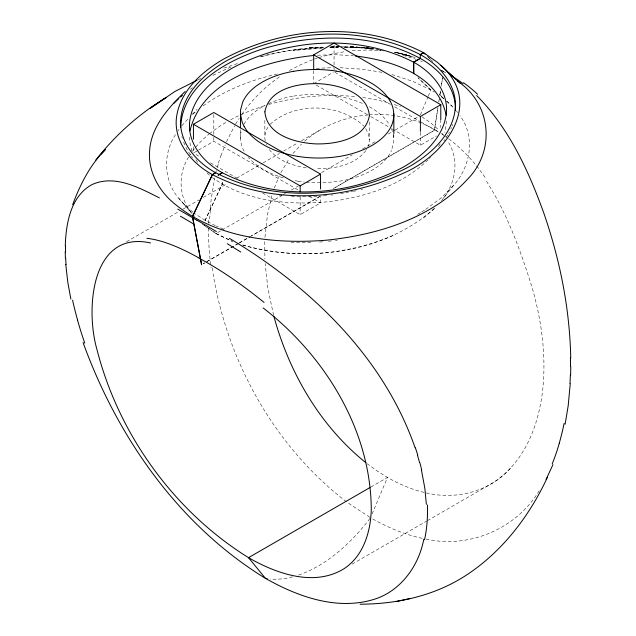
<?xml version="1.0" encoding="UTF-8"?>
<svg xmlns="http://www.w3.org/2000/svg" width="636" height="636" viewBox="0 0 636 636"><rect width="100%" height="100%" fill="white"/><g stroke="black" fill="none" stroke-linecap="round" stroke-linejoin="round"><path stroke-width="0.48" stroke-dasharray="3.18 2.39" d="M446.512 120.983L444.858 132.574M265.204 140.898C264.067 135.611 265.721 130.022 268.949 125.769M369.413 122.025L369.405 140.484L368.149 146.312M264.775 241.6L264.886 259.138M209.642 219.015L211.112 199.696L214.626 178.462M244.073 151.161C240.662 144.968 239.454 137.559 241.346 130.69M393.843 134.546L393.692 142.496L391.482 150.462M264.966 237.308L267.486 214.531L271.97 195.26M437.894 107.818L434.388 130.277L333.383 188.59L434.436 130.3L437.918 107.834M439.261 99.025L438.808 101.959L439.277 99.041M439.866 95.122L440.629 90.24L439.889 95.13M217.353 167.411L218.553 163.253M220.93 155.907L225.16 144.857M452.101 126.008L452.649 124.489M274.331 188.002L279.252 176.005M420.396 114.846L427.885 97.101M428.259 96.211L430.882 90.002L418.011 77.743L430.882 90.002L434.293 92.061M372.076 514.047L387.483 477.437L377.259 471.045L367.187 463.755M450.852 129.036L451.496 127.526M226.472 141.78L234.541 125.904M215.421 225.669L205.118 220.342L222.282 184.114L222.338 181.3L222.282 184.114L205.118 220.342L206.326 221.813M280.834 172.746L288.911 159.064M448.618 133.52L449.406 132.034M188.606 157.132C177.69 174.145 178.684 197.605 191.786 213.187L178.358 197.828C163.365 180.075 162.864 153.181 175.814 134.18M440.192 143.887L437.711 148.013M447.776 134.999L443.976 140.818M366.36 149.85L366.71 149.269M235.519 124.203L239.128 118.431M189.488 155.661L190.418 154.206M539.233 490.714C516.337 528.858 469.002 548.995 425.651 539.002M241.823 114.424C252.087 99.629 265.021 86.687 279.904 76.551M177.913 130.968L179.042 129.386M443.634 197.931C455.94 182.238 459.287 159.095 448.173 141.852M365.859 150.613C354.244 165.606 333.479 169.081 315.575 168.683M192.406 151.328L194.568 148.482M441.511 200.666L453.349 185.64C470.529 167.037 475.823 136.772 459.963 115.68M181.856 125.721L189.218 117.62M292.997 153.53L301.512 144.118M195.713 147.083L202.057 140.246L208.87 134.164M453.349 185.64L441.591 197.565L425.182 209.745M270.141 124.282C295.048 101.529 339.6 103.127 363.879 126.111M427.44 520.653L490.873 484.028C527.093 462.324 541.562 418.456 543.605 378.348C545.259 347.765 540.56 317.094 532.165 287.734C520.455 250.258 506.956 212.678 485.411 179.606M429.292 158.579L430.485 157.291M192.318 114.313L197.088 109.312M428.068 159.851C401.181 185.982 363.474 197.693 326.968 201.858C287.814 205.508 245.122 201.167 212.4 177.547M510.605 468.064C489.696 491.874 455.487 500.301 425.309 492.693M192.835 114.202L195.57 111.809M304.588 141.24C322.15 125.761 345.054 116.873 368.276 114.917M423.465 218.005L435.334 207.662C384.128 253.979 306.377 263.36 241.616 244.717C291.042 259.75 345.753 255.608 393.151 235.503M209.387 133.743L217.631 127.621L226.726 121.913M190.323 89.271L192.398 87.776M203.186 105.814C225.621 89.604 252.007 79.603 278.886 73.649M424.514 210.166L421.119 212.257M420.42 212.663L416.914 214.682M194.274 152.553L197.677 150.589M198.527 150.096L213.815 141.272L298.348 190.069M313.675 83.618L333.208 72.337M126.461 241.799L179.408 211.232M182.826 209.252L199.052 199.887M203.329 197.422L227.243 183.613M236.632 178.191L262.255 163.396M263.113 162.903L279.339 153.538M283.608 151.066L297.274 143.179M301.544 140.715L321.188 129.37M217.687 232.553L221.121 230.566M221.98 230.073L281.994 195.427M282.845 194.934L285.421 193.447M291.423 189.981L298.284 186.022M321.426 172.658L352.296 154.834M362.584 148.896L376.297 140.977M388.302 134.045L394.304 130.579M395.163 130.086L418.313 116.722M239.231 242.952L250.353 236.528M319.693 196.5L251.212 236.035L319.733 196.524M239.271 242.976L250.401 236.552M262.589 192.97L300.16 214.658L320.544 202.892L320.544 195.944M392.221 128.973L420.404 145.239L436.542 135.921M370.899 487.017L387.483 477.437C399.042 484.091 411.444 489.418 424.45 492.487M352.169 564.108L426.589 521.138M289.467 70.54L301.202 64.451L312.626 59.736M230.59 119.759L238.675 115.672M212.893 75.342L230.908 66.971M198.035 79.778L200.698 78.49M240.766 114.695L251.641 110.147L264.719 105.648M223.785 68.108L238.46 63.234M314.415 59.076L317.133 58.154M318.946 57.542L332.906 53.782L345.364 51.564M259.925 56.644C280.42 51.548 301.551 48.002 322.69 47.159C301.281 48.201 279.975 51.532 259.321 57.264M268.702 104.471C296.877 96.465 326.57 93.77 355.723 96.656M360.994 189.568L362.631 189.138M353.513 191.333L356.025 190.768M350.985 191.865L352.67 191.508M345.881 192.867L348.441 192.382M340.713 193.749L343.305 193.32M293.713 96.1C307.713 93.754 322.07 93.715 336.094 95.893A78.951 45.577 0 0 1 363.299 103.795M335.339 240.456L337.271 240.201M331.118 195.093L332.874 194.878M328.542 241.259L331.459 240.941M326.705 195.578L322.269 195.983M321.752 47.907L293.085 50.387L322.396 48.018M330.219 47.382L339.99 46.595M352.185 50.745L366.988 50.005L381.107 50.602M322.667 241.807L317.746 242.157M317.444 55.181L336.722 54.736L353.417 55.753M316.315 68.298L333.113 67.654M369.19 114.838L372.863 114.631A181.586 138.616 86.7 0 1 434.619 129.529M340.037 46.563L329.663 47.215L338.543 47.175M316.919 196.365L290.024 196.429M323.501 47.247L307.975 47.891L323.78 47.668M330.291 46.961L339.998 46.555M310.837 242.507L291.034 242.475M330.951 46.881L337.557 46.833M329.71 47.581L338.598 47.454M344.529 47.366L357.368 47.183L369.548 48.113M344.489 47.175L357.368 47.183L340.968 46.515M342.518 46.881L358.974 47.716L377.585 49.886M340.045 67.702L363.633 69.316L383.627 72.599M370.478 48.185L349.228 46.587L369.516 48.098M372.64 48.59L353.06 47.088L373.364 48.741M306.139 182.238L326.037 182.675L340.562 181.037A74.563 43.049 0 0 0 391.498 150.462M279.355 195.57L282.01 195.84M369.532 48.209L361.828 47.358L373.578 48.845M370.494 48.312L373.38 48.63M298.173 181.244L304.286 182.047M362.743 97.483L377.315 100.003L389.645 103.096M306.226 167.825C292.425 165.654 277.725 160.677 268.941 149.174M378.388 50.005L380.773 50.403M377.084 49.282L378.976 49.592M381.568 50.53L383.937 50.952M406.873 55.26L394.781 52.192L403.614 54.243M396.848 52.812L406.666 55.109M394.781 52.136L410.618 56.254M395.226 52.216L397.58 52.74M422.209 538.318C403.979 534.415 386.632 527.013 370.534 517.704M394.702 52.152L400.012 53.352L398.812 53.074M401.213 53.639L397.095 52.653L404.806 54.561M391.887 74.547L412.637 81.265L430.882 90.002M403.232 54.155L405.824 54.847L405.219 54.688M404.432 54.465L406.428 55.014M405.633 54.791L408.829 55.706M403.168 55.292L416.278 59.379M408.026 55.467L410.411 56.183M409.592 55.936L410.188 56.119M409.815 56L411.158 56.413M410.792 56.302L411.762 56.604M394.4 104.55L400.545 106.689M420.483 60.905L422.32 61.613M223.371 229.079L216.192 226.026M215.978 233.539L232.474 241.434L215.978 233.539L202.296 224.015L215.978 233.539L214.165 231.337M441.169 70.358L445.82 73.045M334.91 72.337L390.409 104.384M394.678 106.848L420.293 121.635M421.151 122.128L438.228 131.986M316.235 85.097L370.025 116.15M370.875 116.642L388.811 127.001M309.446 196.476L320.544 202.892M195.991 154.516L200.261 156.981M210.508 162.896L237.824 178.676M369.802 517.275L347.2 502.368M205.118 220.342L195.276 213.958M421.891 116.833L430.564 122.732L439.389 130.531M441.336 96.847L443.721 98.667M346.477 501.828C274.895 446.838 227.744 362.44 213.068 273.83M192.875 212.138L185.187 205.46L178.358 197.828M446.575 101.013L453.738 107.882M209.459 175.186L206.7 172.746M439.516 94.541L443.849 98.54L439.603 94.661M446.663 101.164L452.307 106.371M428.553 57.439L431.407 60.158M427.169 56.111L432.862 61.533M183.701 203.965L192.096 213.569M192.748 214.308L194.68 216.518M441.917 133.274L444.23 136.08M456.41 110.958L457.658 112.516M191.436 156.114L192.565 157.529M190.363 154.683L186.642 148.848L183.255 141.319M197.653 162.339L195.912 159.604M365.764 128.599L368.562 134.315L369.413 139.88M391.363 128.512L392.627 131.883M266.15 144.094L266.405 144.722M191.945 151.185L190.077 143.998L189.504 136.732M181.888 136.724L182.286 138.258M273.591 315.265L267.931 288.561L265.125 263.606M212.209 267.955L212.623 270.888M393.342 134.403L393.843 138.513M440.788 119.576L440.788 127.518M420.404 132.344L420.404 145.239M334.059 45.061L334.059 66.883M334.059 67.877L334.059 69.865M313.675 70.723L313.675 82.624M300.16 196.802L300.16 214.658M264.854 120.395L264.854 137.265M240.424 129.696L240.424 138.624M213.815 114.488L213.815 136.311M213.815 137.304L213.815 141.272M193.431 147.091L193.431 153.037M369.349 106.792A78.951 45.577 0 0 1 389.765 125.276M243.978 124.243A74.563 43.049 0 0 1 264.926 105.441M268.336 103.763A74.563 43.049 0 0 1 293.697 96.076M298.181 181.236A78.951 45.577 0 0 1 293.768 180.441M283.338 177.889A78.951 45.577 0 0 1 248.453 157.402M434.674 129.545A181.586 138.6 86.7 0 1 438.101 131.573M441.487 133.719A181.586 138.6 86.7 0 1 443.165 134.832M445.391 136.366A181.586 138.6 86.7 0 1 446.496 137.153M448.682 138.759A181.586 138.6 86.7 0 1 486.039 178.891M443.546 71.637A187.525 152.266 -68.8 0 1 445.804 72.782M441.424 70.206A187.525 152.735 -68.9 0 1 443.578 71.582M406.635 55.237A197.295 160.463 -71.4 0 1 415.554 57.741M218.402 163.158A261.348 193.773 59.2 0 1 220.779 155.812M215.66 173.223A231.735 170.353 60.3 0 1 216.304 170.679M208.457 228.093A276.93 198.424 62.6 0 0 208.751 241.497A249.384 176.673 63.2 0 0 211.088 267.796M208.497 223.355A276.93 198.424 62.6 0 1 208.616 218.641M369.953 518.475A135.452 78.204 -60 0 1 297.99 575.27M292.584 576.868A135.452 78.204 -60 0 1 270.197 578.999M442.608 77.544L441.241 86.329L442.616 77.544M238.373 243.445L203.281 263.709L238.413 243.469M404.202 54.41L401.841 53.782L409.544 55.944L404.202 54.41"/><path stroke-width="0.95" d="M570.778 366.606L570.619 375.248M455.336 110.592C456.449 87.728 439.071 68.871 420.261 58.409L413.662 62.217C357.702 33.255 287.138 38.629 232.418 68.02C213.012 79.301 193.726 96.235 189.949 119.512C186.292 142.345 203.393 162.419 222.282 172.714C278.282 201.715 348.925 196.333 403.677 166.894C423.059 155.605 442.338 138.664 446.075 115.394C449.7 92.546 432.567 72.496 413.662 62.217L420.317 58.44L420.261 54.601L423.56 52.693L437.727 62.543L455.479 78.944M65.269 245.782C66.009 223.554 70.556 196.349 91.95 184.623C114.671 174.2 139.173 187.707 159.358 197.891M240.424 127.709L240.575 109.845L242.785 101.879A74.563 43.049 0 0 1 293.697 71.28M390.202 101.18C394.384 108.597 395.043 117.867 391.482 125.658M570.23 383.77L568.179 405.84L565.126 424.252M189.949 130.921C202.463 78.784 267.462 60.253 314.105 55.427M423.791 539.233C418.695 566.398 400.044 592.013 372.68 599.756C335.983 610.433 297.37 596.465 265.466 578.363C178.78 525.257 117.31 437.059 83.062 342.518M72.647 204.752C80.128 184.535 90.153 164.716 105.584 149.341M552.938 464.67L547.413 476.579M212.384 174.622C191.539 163.261 172.674 141.113 176.705 115.919C180.87 90.233 202.153 71.55 223.562 59.092C283.958 26.648 361.86 20.726 423.616 52.724L420.317 54.632C360.493 23.627 285.023 29.367 226.511 60.802C205.77 72.862 185.156 90.964 181.125 115.847C177.213 140.254 195.491 161.711 215.684 172.714L212.384 174.622L192.477 216.622L201.564 264.695M420.261 54.601C440.47 65.588 458.787 87.021 454.907 111.435C450.908 136.319 430.31 154.429 409.584 166.489C351.072 197.955 275.595 203.703 215.739 172.746L212.44 174.654L192.477 216.622L201.612 264.719M547.644 476.849C529.486 516.233 501.915 552.183 465.218 575.882C434.086 595.884 396.777 604.136 360.095 604.2M546.014 479.266L547.071 477.262M95.845 159.978C115.331 135.245 138.958 113.757 166.076 97.602L150.017 108.398L175.067 91.369L197.144 80.208M101.299 154.063L104.996 149.993M457.149 80.812C491.342 103.565 496.128 150.748 467.039 179.742C431.264 218.506 377.538 234.835 326.459 240.201C272.55 244.439 212.026 237.761 170.313 200.07C157.028 187.437 147.973 169.303 149.619 150.66C151.249 126.477 168.659 107.476 185.156 91.473M173.692 103.493L178.819 98.588M180.624 96.99L182.476 95.408M193.431 139.149L193.431 124.274L213.815 112.5L320.544 174.121L320.544 189.003M313.675 69.729L313.675 54.847L334.059 43.081L440.788 104.701L440.788 119.576M218.156 175.099L222.282 172.714L218.212 175.131M193.431 124.274L300.16 185.895L320.544 174.121M313.675 54.847L420.404 116.468L440.788 104.701M370.112 487.47L248.517 557.669C174.026 511.352 118.55 434.301 96.918 349.363C85.359 309.414 91.067 229.898 150.589 242.96M395.982 601.608L410.363 598.436M293.713 71.296C307.713 68.958 322.07 68.911 336.094 71.097M355.071 55.928C390.997 60.126 437.91 74.77 446.154 115.172M298.173 156.44C312.197 158.626 326.562 158.579 340.562 156.241A74.563 43.049 0 0 0 391.498 125.666M420.317 58.44C372.481 32.714 314.049 33.517 263.026 48.797C226.941 60.531 182.333 84.532 180.656 127.423M212.44 174.654C270.785 205.166 343.504 200.65 402.31 173.636C444.23 156.464 484.783 103.724 440.78 65.238M229.334 238.293C310.424 286.693 383.54 356.82 415.07 447.736M365.859 462.706C319.972 425.889 289.157 372.513 273.83 316.187M263.137 307.935C324.877 355.619 370.836 430.008 371.273 509.46C370.693 531.617 363.538 555.92 344.092 568.679C314.081 587.195 276.485 573.704 248.517 557.669L265.466 578.363A135.452 78.204 -60 0 0 267.223 578.649M449.04 72.973L460.353 83.396M423.56 52.693L424.991 54.052M476.642 95.511C509.086 128.138 528.715 170.997 544.05 213.783C559.998 260.116 569.761 308.802 570.731 357.869M244.073 126.357L242.125 122.136L240.424 113.82M417.447 455.138L419.553 462.467M421.374 469.71L424.888 488.567L426.358 504.372M70.874 299.127L67.821 282.416L65.77 264.409M65.381 257.985L65.222 251.776M420.404 116.468L420.404 131.35M393.843 113.717L393.843 133.552M300.16 185.895L300.16 191.841M336.086 71.105A78.951 45.577 0 0 1 390.17 101.188M298.181 156.432A78.951 45.577 0 0 1 244.097 126.357M198.265 257.763A181.586 58.91 43.2 0 1 264.067 302.418M146.876 238.333A181.586 56.58 44.3 0 1 198.035 257.453M450.98 75.636A187.525 152.266 -68.8 0 1 463.024 83.602M463.525 82.72A197.295 159.572 -71.3 0 1 477.541 94.231M570.413 357.726A261.348 145.231 75.2 0 1 570.468 366.455M570.349 375.105A231.735 131.565 74.7 0 1 569.975 383.611M564.1 423.385A276.93 164.144 73.1 0 1 559.275 443.157M559.306 443.213A249.384 149.77 72.4 0 1 552.223 463.851M177.786 209.141A187.525 13.459 33.1 0 1 196.683 220.151M196.937 220.199A187.525 13.936 32.9 0 1 216.383 231.52M180.417 216.232A197.295 18.118 34 0 1 192.803 223.514M65.54 252.102A261.348 100.734 60.6 0 1 65.572 246.1M66.072 264.679A231.735 91.33 59.8 0 1 65.675 258.264M77.584 320.059A276.93 115.816 58 0 1 72.568 300.176M84.763 343.13A249.384 106.792 57.5 0 1 77.497 319.988M227.306 243.747A197.295 19.016 33.6 0 1 240.798 252.047M415.395 447.808A261.348 149.269 44.6 0 1 417.765 455.209M419.832 462.547A231.735 130.126 45.4 0 1 421.636 469.797M427.464 504.976A276.93 150.088 47.4 0 1 427.098 522.013A249.384 133.695 48.3 0 1 424.514 539.773M413.718 62.248L413.718 73.657L413.662 62.217M264.87 111.856C266.929 135.373 295.82 142.877 315.575 143.879C335.609 144.436 365.239 139.165 369.405 115.688C367.338 92.164 338.447 84.66 318.692 83.658C298.666 83.101 269.028 88.372 264.87 111.856"/></g></svg>
